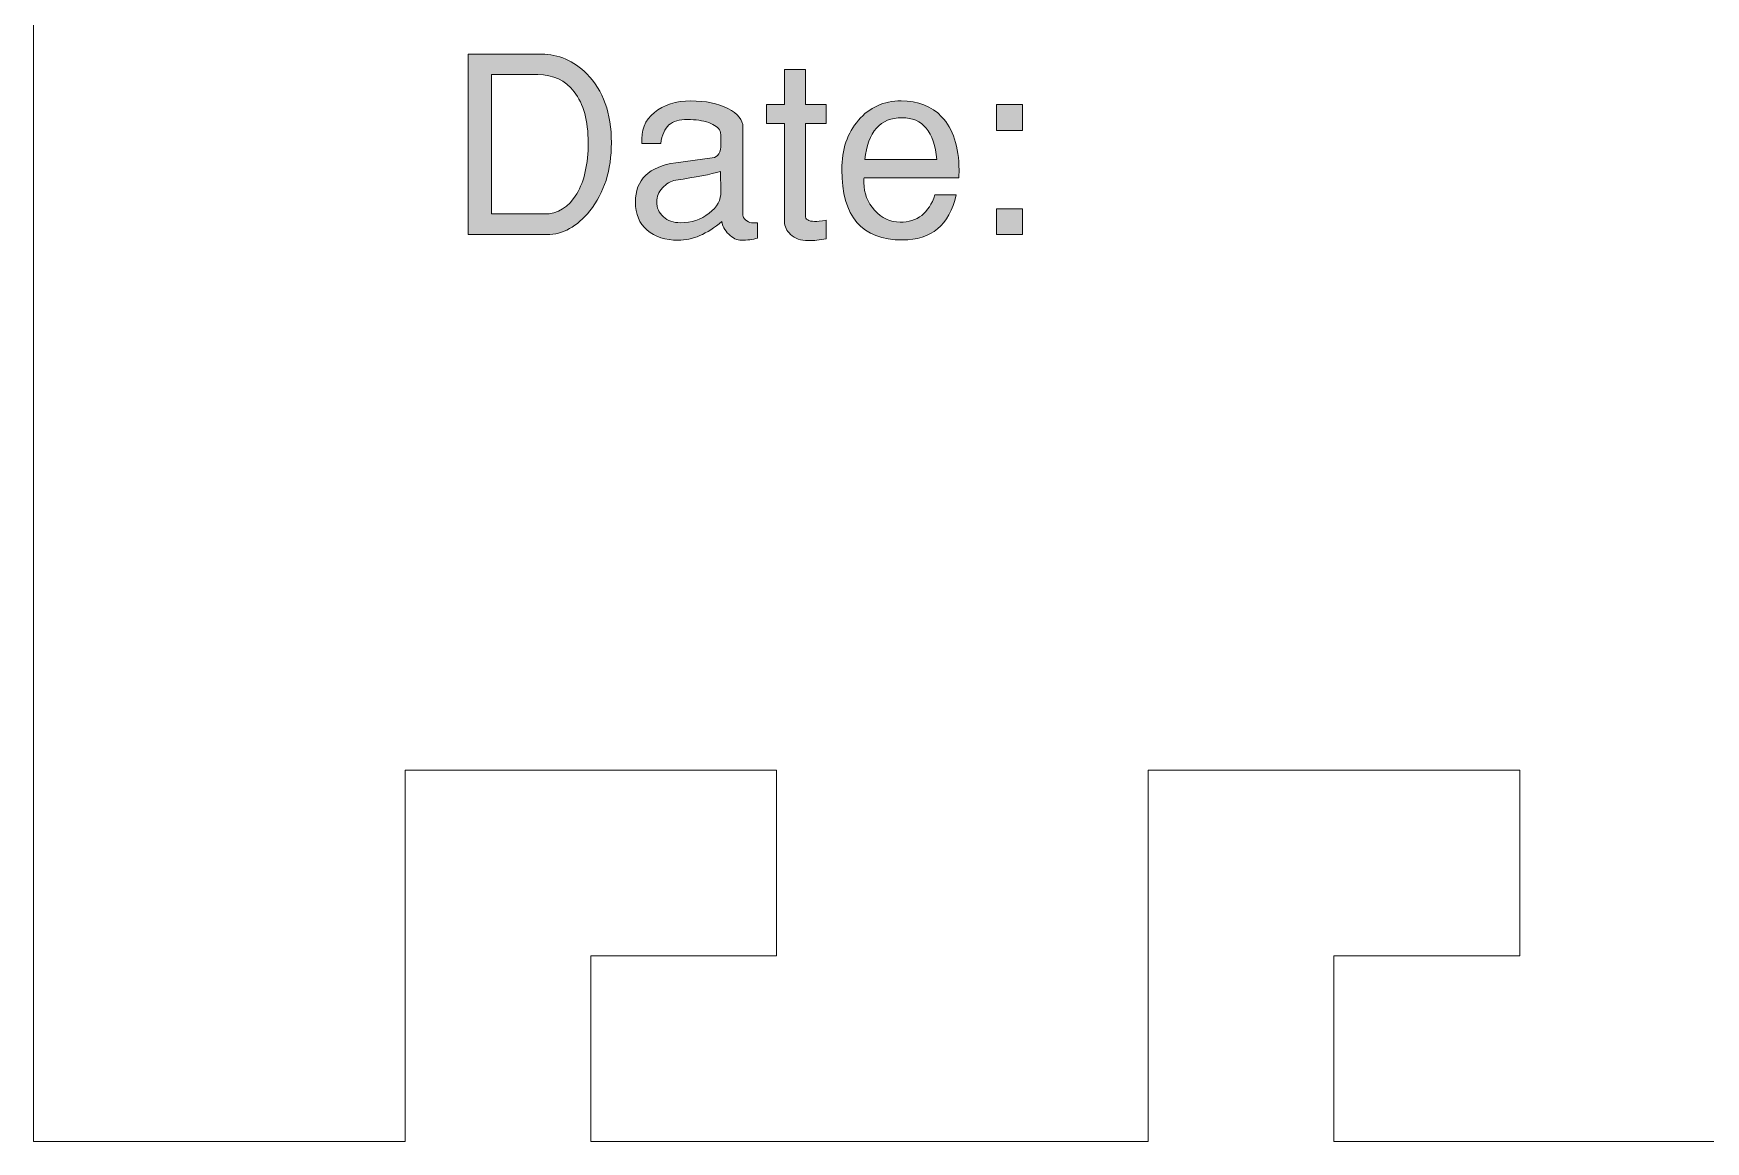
# Model space of a CAD drawing. Header units: inches. Extents: x 0.25 to 7.95, y -7.13 to -0.25.
# Drawn here: x 0.25 to 1.375, y -3.045 to -2.299 of the extents above; entities that cross this region are included whole.
import ezdxf

# ---------------------------------------------------------------- set-up
doc = ezdxf.new("R2010")
doc.units = ezdxf.units.IN
doc.header["$MEASUREMENT"] = 0
doc.layers.add('Layer 1', color=7, linetype='Continuous')

# ---------------------------------------------------------------- blocks, each defined once
blk = doc.blocks.new('block 4')
at = {"layer": 'Layer 1', "color": 7, "lineweight": 5, "true_color": 0xffffff}
for points in [[(0.7501, -2.7948), (0.7501, -2.9198)], [(0.7501, -2.9198), (0.6251, -2.9198)], [(0.6251, -2.9198), (0.6251, -3.0448)], [(0.7501, -3.0448), (0.625, -3.0448)]]:
    blk.add_lwpolyline(points, dxfattribs=at)
blk = doc.blocks.new('block 5')
at = {"layer": 'Layer 1', "color": 7, "lineweight": 5, "true_color": 0xffffff}
for points in [[(1.25, -2.7948), (1.25, -2.9198)], [(1.25, -2.9198), (1.125, -2.9198)], [(1.125, -2.9198), (1.125, -3.0448)], [(1.25, -3.0448), (1.125, -3.0448)]]:
    blk.add_lwpolyline(points, dxfattribs=at)
blk = doc.blocks.new('block 3')
at = {"layer": 'Layer 1', "color": 7, "lineweight": 5, "true_color": 0xffffff}
for points in [[(0.5001, -3.0448), (0.5001, -2.7948)], [(0.5001, -2.7948), (0.7501, -2.7948)], [(1.0001, -3.0448), (1.0001, -2.7948)], [(1.0001, -2.7948), (1.25, -2.7948)], [(0.2501, -3.0448), (0.5001, -3.0448)], [(0.7501, -3.0448), (1.0001, -3.0448)], [(1.25, -3.0448), (1.5, -3.0448)]]:
    blk.add_lwpolyline(points, dxfattribs=at)
at = {"layer": 'Layer 1'}
for name in ['block 4', 'block 5']:
    blk.add_blockref(name, (0, 0), dxfattribs=at)
blk = doc.blocks.new('block 9')
at = {"layer": 'Layer 1', "color": 7, "lineweight": 5, "true_color": 0xffffff}
blk.add_lwpolyline([(0.2501, -3.0448), (0.2501, -0.2506)], dxfattribs=at)
blk = doc.blocks.new('block 8')
at = {"layer": 'Layer 1'}
blk.add_blockref('block 9', (0, 0), dxfattribs=at)
blk = doc.blocks.new('block 2')
at = {"layer": 'Layer 1'}
for name in ['block 8', 'block 3']:
    blk.add_blockref(name, (0, 0), dxfattribs=at)
blk = doc.blocks.new('block 40')
at = {"layer": 'Layer 1', "true_color": 0xed1f24}
h = blk.add_hatch(color=240, dxfattribs=at)
h.dxf.hatch_style = 2
edge = h.paths.add_edge_path()
edge.add_spline(control_points=[(0.6389, -2.3725), (0.6389, -2.391), (0.6341, -2.4063), (0.6244, -2.4184), (0.6158, -2.429), (0.6062, -2.4344), (0.5956, -2.4344), (0.5956, -2.4344), (0.5426, -2.4344), (0.5426, -2.4344), (0.5426, -2.4344), (0.5426, -2.3129), (0.5426, -2.3129), (0.5426, -2.3129), (0.5919, -2.3129), (0.5919, -2.3129), (0.6034, -2.3129), (0.6136, -2.3173), (0.6224, -2.3262), (0.6334, -2.3372), (0.6389, -2.3527), (0.6389, -2.3725)], knot_values=[0, 0, 0, 0, 1, 1, 1, 2, 2, 2, 3, 3, 3, 4, 4, 4, 5, 5, 5, 6, 6, 6, 7, 7, 7, 7], degree=3, periodic=1)
edge = h.paths.add_edge_path()
edge.add_spline(control_points=[(0.6233, -2.3725), (0.6233, -2.3578), (0.6202, -2.3463), (0.6139, -2.3382), (0.6079, -2.3305), (0.5998, -2.3267), (0.5894, -2.3267), (0.5894, -2.3267), (0.5583, -2.3267), (0.5583, -2.3267), (0.5583, -2.3267), (0.5583, -2.4205), (0.5583, -2.4205), (0.5583, -2.4205), (0.5936, -2.4205), (0.5936, -2.4205), (0.6029, -2.4205), (0.6103, -2.416), (0.6156, -2.407), (0.6207, -2.3984), (0.6233, -2.3869), (0.6233, -2.3725)], knot_values=[0, 0, 0, 0, 1, 1, 1, 2, 2, 2, 3, 3, 3, 4, 4, 4, 5, 5, 5, 6, 6, 6, 7, 7, 7, 7], degree=3, periodic=1)
h = blk.add_hatch(color=240, dxfattribs=at)
h.dxf.hatch_style = 2
edge = h.paths.add_edge_path()
edge.add_spline(control_points=[(0.7833, -2.4372), (0.7792, -2.438), (0.7752, -2.4384), (0.7713, -2.4384), (0.7664, -2.4384), (0.7624, -2.437), (0.7594, -2.4342), (0.7568, -2.4318), (0.7554, -2.4289), (0.7554, -2.4257), (0.7554, -2.4257), (0.7554, -2.3597), (0.7554, -2.3597), (0.7554, -2.3597), (0.7433, -2.3597), (0.7433, -2.3597), (0.7433, -2.3597), (0.7433, -2.3469), (0.7433, -2.3469), (0.7433, -2.3469), (0.7554, -2.3469), (0.7554, -2.3469), (0.7554, -2.3469), (0.7554, -2.3232), (0.7554, -2.3232), (0.7554, -2.3232), (0.7694, -2.3232), (0.7694, -2.3232), (0.7694, -2.3232), (0.7694, -2.3469), (0.7694, -2.3469), (0.7694, -2.3469), (0.7833, -2.3469), (0.7833, -2.3469), (0.7833, -2.3469), (0.7833, -2.3597), (0.7833, -2.3597), (0.7833, -2.3597), (0.7694, -2.3597), (0.7694, -2.3597), (0.7694, -2.3597), (0.7694, -2.4214), (0.7694, -2.4214), (0.7694, -2.4242), (0.7715, -2.4255), (0.7756, -2.4255), (0.7773, -2.4255), (0.7798, -2.4253), (0.7833, -2.4247), (0.7833, -2.4247), (0.7833, -2.4372), (0.7833, -2.4372)], knot_values=[0, 0, 0, 0, 1, 1, 1, 2, 2, 2, 3, 3, 3, 4, 4, 4, 5, 5, 5, 6, 6, 6, 7, 7, 7, 8, 8, 8, 9, 9, 9, 10, 10, 10, 11, 11, 11, 12, 12, 12, 13, 13, 13, 14, 14, 14, 15, 15, 15, 16, 16, 16, 17, 17, 17, 17], degree=3, periodic=1)
h = blk.add_hatch(color=240, dxfattribs=at)
h.dxf.hatch_style = 2
edge = h.paths.add_edge_path()
edge.add_spline(control_points=[(0.7373, -2.4367), (0.7338, -2.4377), (0.7302, -2.4382), (0.7264, -2.4382), (0.7234, -2.4382), (0.7206, -2.4368), (0.7179, -2.4341), (0.7151, -2.4314), (0.7136, -2.4285), (0.7133, -2.4255), (0.7032, -2.434), (0.6934, -2.4382), (0.6839, -2.4382), (0.6752, -2.4382), (0.6682, -2.4359), (0.6629, -2.4314), (0.6577, -2.4268), (0.6551, -2.4205), (0.6551, -2.4125), (0.6551, -2.3973), (0.6641, -2.3885), (0.6822, -2.3861), (0.6822, -2.3861), (0.7068, -2.3828), (0.7068, -2.3828), (0.7107, -2.3822), (0.7126, -2.379), (0.7126, -2.3732), (0.7126, -2.3683), (0.7124, -2.3655), (0.7121, -2.3647), (0.7111, -2.3624), (0.7085, -2.3605), (0.7044, -2.359), (0.7002, -2.3576), (0.6955, -2.3569), (0.6902, -2.3569), (0.6846, -2.3569), (0.6805, -2.3581), (0.6776, -2.3606), (0.6748, -2.3631), (0.673, -2.3673), (0.6721, -2.373), (0.6721, -2.373), (0.6594, -2.373), (0.6594, -2.373), (0.6587, -2.3644), (0.6614, -2.3574), (0.6678, -2.3522), (0.6741, -2.347), (0.6823, -2.3444), (0.6924, -2.3444), (0.7022, -2.3444), (0.7105, -2.3461), (0.7173, -2.3495), (0.7241, -2.353), (0.7274, -2.3572), (0.7274, -2.362), (0.7274, -2.362), (0.7274, -2.4212), (0.7274, -2.4212), (0.7274, -2.4224), (0.728, -2.4235), (0.7292, -2.4245), (0.7304, -2.4255), (0.7317, -2.4262), (0.7331, -2.4264), (0.7342, -2.4265), (0.7356, -2.4265), (0.7373, -2.4264), (0.7373, -2.4264), (0.7373, -2.4367), (0.7373, -2.4367)], knot_values=[0, 0, 0, 0, 1, 1, 1, 2, 2, 2, 3, 3, 3, 4, 4, 4, 5, 5, 5, 6, 6, 6, 7, 7, 7, 8, 8, 8, 9, 9, 9, 10, 10, 10, 11, 11, 11, 12, 12, 12, 13, 13, 13, 14, 14, 14, 15, 15, 15, 16, 16, 16, 17, 17, 17, 18, 18, 18, 19, 19, 19, 20, 20, 20, 21, 21, 21, 22, 22, 22, 23, 23, 23, 24, 24, 24, 24], degree=3, periodic=1)
edge = h.paths.add_edge_path()
edge.add_spline(control_points=[(0.7126, -2.4054), (0.7126, -2.4054), (0.7124, -2.3919), (0.7124, -2.3919), (0.7057, -2.3938), (0.6957, -2.3957), (0.6823, -2.3977), (0.6788, -2.3984), (0.6758, -2.4001), (0.6732, -2.4029), (0.6707, -2.4057), (0.6694, -2.4088), (0.6694, -2.4123), (0.6694, -2.4163), (0.6709, -2.4197), (0.6739, -2.4224), (0.6769, -2.425), (0.6807, -2.4264), (0.6853, -2.4264), (0.6927, -2.4264), (0.6992, -2.4243), (0.7046, -2.42), (0.7101, -2.4158), (0.7127, -2.4109), (0.7126, -2.4054)], knot_values=[0, 0, 0, 0, 1, 1, 1, 2, 2, 2, 3, 3, 3, 4, 4, 4, 5, 5, 5, 6, 6, 6, 7, 7, 7, 8, 8, 8, 8], degree=3, periodic=1)
h = blk.add_hatch(color=240, dxfattribs=at)
h.dxf.hatch_style = 2
edge = h.paths.add_edge_path()
edge.add_spline(control_points=[(0.8728, -2.391), (0.8728, -2.3932), (0.8727, -2.3949), (0.8726, -2.3962), (0.8726, -2.3962), (0.8089, -2.3962), (0.8089, -2.3962), (0.8088, -2.397), (0.8088, -2.3981), (0.8088, -2.3995), (0.8088, -2.4065), (0.8112, -2.4127), (0.816, -2.418), (0.8208, -2.4234), (0.8266, -2.426), (0.8332, -2.426), (0.8447, -2.426), (0.8525, -2.4199), (0.8566, -2.4077), (0.8566, -2.4077), (0.8709, -2.4077), (0.8709, -2.4077), (0.8663, -2.4279), (0.8542, -2.438), (0.8348, -2.438), (0.8075, -2.438), (0.7939, -2.4223), (0.7939, -2.3907), (0.7939, -2.3771), (0.7977, -2.366), (0.8051, -2.3574), (0.8126, -2.3487), (0.8221, -2.3444), (0.8338, -2.3444), (0.8452, -2.3444), (0.8543, -2.3479), (0.8611, -2.355), (0.8688, -2.3632), (0.8727, -2.3751), (0.8728, -2.391)], knot_values=[0, 0, 0, 0, 1, 1, 1, 2, 2, 2, 3, 3, 3, 4, 4, 4, 5, 5, 5, 6, 6, 6, 7, 7, 7, 8, 8, 8, 9, 9, 9, 10, 10, 10, 11, 11, 11, 12, 12, 12, 13, 13, 13, 13], degree=3, periodic=1)
edge = h.paths.add_edge_path()
edge.add_spline(control_points=[(0.8579, -2.3839), (0.8562, -2.3651), (0.8483, -2.3557), (0.8344, -2.3557), (0.8199, -2.3557), (0.8116, -2.3651), (0.8094, -2.3839), (0.8094, -2.3839), (0.8579, -2.3839), (0.8579, -2.3839)], knot_values=[0, 0, 0, 0, 1, 1, 1, 2, 2, 2, 3, 3, 3, 3], degree=3, periodic=1)
h = blk.add_hatch(color=240, dxfattribs=at)
h.dxf.hatch_style = 2
h.paths.add_polyline_path([(0.9154, -2.3642), (0.8981, -2.3642), (0.8981, -2.3469), (0.9154, -2.3469)])
h.paths.add_polyline_path([(0.9154, -2.4344), (0.8981, -2.4344), (0.8981, -2.417), (0.9154, -2.417)])
at = {"layer": 'Layer 1', "lineweight": 0}
for points in [[(0.9154, -2.3642), (0.8981, -2.3642), (0.8981, -2.3469), (0.9154, -2.3469), (0.9154, -2.3642)], [(0.9154, -2.4344), (0.8981, -2.4344), (0.8981, -2.417), (0.9154, -2.417), (0.9154, -2.4344)]]:
    blk.add_lwpolyline(points, dxfattribs=at)
for points, knots in [([(0.6389, -2.3725), (0.6389, -2.391), (0.6341, -2.4063), (0.6244, -2.4184), (0.6158, -2.429), (0.6062, -2.4344), (0.5956, -2.4344), (0.5956, -2.4344), (0.5426, -2.4344), (0.5426, -2.4344), (0.5426, -2.4344), (0.5426, -2.3129), (0.5426, -2.3129), (0.5426, -2.3129), (0.5919, -2.3129), (0.5919, -2.3129), (0.6034, -2.3129), (0.6136, -2.3173), (0.6224, -2.3262), (0.6334, -2.3372), (0.6389, -2.3527), (0.6389, -2.3725)], [0, 0, 0, 0, 1, 1, 1, 2, 2, 2, 3, 3, 3, 4, 4, 4, 5, 5, 5, 6, 6, 6, 7, 7, 7, 7]), ([(0.6233, -2.3725), (0.6233, -2.3578), (0.6202, -2.3463), (0.6139, -2.3382), (0.6079, -2.3305), (0.5998, -2.3267), (0.5894, -2.3267), (0.5894, -2.3267), (0.5583, -2.3267), (0.5583, -2.3267), (0.5583, -2.3267), (0.5583, -2.4205), (0.5583, -2.4205), (0.5583, -2.4205), (0.5936, -2.4205), (0.5936, -2.4205), (0.6029, -2.4205), (0.6103, -2.416), (0.6156, -2.407), (0.6207, -2.3984), (0.6233, -2.3869), (0.6233, -2.3725)], [0, 0, 0, 0, 1, 1, 1, 2, 2, 2, 3, 3, 3, 4, 4, 4, 5, 5, 5, 6, 6, 6, 7, 7, 7, 7]), ([(0.7833, -2.4372), (0.7792, -2.438), (0.7752, -2.4384), (0.7713, -2.4384), (0.7664, -2.4384), (0.7624, -2.437), (0.7594, -2.4342), (0.7568, -2.4318), (0.7554, -2.4289), (0.7554, -2.4257), (0.7554, -2.4257), (0.7554, -2.3597), (0.7554, -2.3597), (0.7554, -2.3597), (0.7433, -2.3597), (0.7433, -2.3597), (0.7433, -2.3597), (0.7433, -2.3469), (0.7433, -2.3469), (0.7433, -2.3469), (0.7554, -2.3469), (0.7554, -2.3469), (0.7554, -2.3469), (0.7554, -2.3232), (0.7554, -2.3232), (0.7554, -2.3232), (0.7694, -2.3232), (0.7694, -2.3232), (0.7694, -2.3232), (0.7694, -2.3469), (0.7694, -2.3469), (0.7694, -2.3469), (0.7833, -2.3469), (0.7833, -2.3469), (0.7833, -2.3469), (0.7833, -2.3597), (0.7833, -2.3597), (0.7833, -2.3597), (0.7694, -2.3597), (0.7694, -2.3597), (0.7694, -2.3597), (0.7694, -2.4214), (0.7694, -2.4214), (0.7694, -2.4242), (0.7715, -2.4255), (0.7756, -2.4255), (0.7773, -2.4255), (0.7798, -2.4253), (0.7833, -2.4247), (0.7833, -2.4247), (0.7833, -2.4372), (0.7833, -2.4372)], [0, 0, 0, 0, 1, 1, 1, 2, 2, 2, 3, 3, 3, 4, 4, 4, 5, 5, 5, 6, 6, 6, 7, 7, 7, 8, 8, 8, 9, 9, 9, 10, 10, 10, 11, 11, 11, 12, 12, 12, 13, 13, 13, 14, 14, 14, 15, 15, 15, 16, 16, 16, 17, 17, 17, 17]), ([(0.7373, -2.4367), (0.7338, -2.4377), (0.7302, -2.4382), (0.7264, -2.4382), (0.7234, -2.4382), (0.7206, -2.4368), (0.7179, -2.4341), (0.7151, -2.4314), (0.7136, -2.4285), (0.7133, -2.4255), (0.7032, -2.434), (0.6934, -2.4382), (0.6839, -2.4382), (0.6752, -2.4382), (0.6682, -2.4359), (0.6629, -2.4314), (0.6577, -2.4268), (0.6551, -2.4205), (0.6551, -2.4125), (0.6551, -2.3973), (0.6641, -2.3885), (0.6822, -2.3861), (0.6822, -2.3861), (0.7068, -2.3828), (0.7068, -2.3828), (0.7107, -2.3822), (0.7126, -2.379), (0.7126, -2.3732), (0.7126, -2.3683), (0.7124, -2.3655), (0.7121, -2.3647), (0.7111, -2.3624), (0.7085, -2.3605), (0.7044, -2.359), (0.7002, -2.3576), (0.6955, -2.3569), (0.6902, -2.3569), (0.6846, -2.3569), (0.6805, -2.3581), (0.6776, -2.3606), (0.6748, -2.3631), (0.673, -2.3673), (0.6721, -2.373), (0.6721, -2.373), (0.6594, -2.373), (0.6594, -2.373), (0.6587, -2.3644), (0.6614, -2.3574), (0.6678, -2.3522), (0.6741, -2.347), (0.6823, -2.3444), (0.6924, -2.3444), (0.7022, -2.3444), (0.7105, -2.3461), (0.7173, -2.3495), (0.7241, -2.353), (0.7274, -2.3572), (0.7274, -2.362), (0.7274, -2.362), (0.7274, -2.4212), (0.7274, -2.4212), (0.7274, -2.4224), (0.728, -2.4235), (0.7292, -2.4245), (0.7304, -2.4255), (0.7317, -2.4262), (0.7331, -2.4264), (0.7342, -2.4265), (0.7356, -2.4265), (0.7373, -2.4264), (0.7373, -2.4264), (0.7373, -2.4367), (0.7373, -2.4367)], [0, 0, 0, 0, 1, 1, 1, 2, 2, 2, 3, 3, 3, 4, 4, 4, 5, 5, 5, 6, 6, 6, 7, 7, 7, 8, 8, 8, 9, 9, 9, 10, 10, 10, 11, 11, 11, 12, 12, 12, 13, 13, 13, 14, 14, 14, 15, 15, 15, 16, 16, 16, 17, 17, 17, 18, 18, 18, 19, 19, 19, 20, 20, 20, 21, 21, 21, 22, 22, 22, 23, 23, 23, 24, 24, 24, 24]), ([(0.8728, -2.391), (0.8728, -2.3932), (0.8727, -2.3949), (0.8726, -2.3962), (0.8726, -2.3962), (0.8089, -2.3962), (0.8089, -2.3962), (0.8088, -2.397), (0.8088, -2.3981), (0.8088, -2.3995), (0.8088, -2.4065), (0.8112, -2.4127), (0.816, -2.418), (0.8208, -2.4234), (0.8266, -2.426), (0.8332, -2.426), (0.8447, -2.426), (0.8525, -2.4199), (0.8566, -2.4077), (0.8566, -2.4077), (0.8709, -2.4077), (0.8709, -2.4077), (0.8663, -2.4279), (0.8542, -2.438), (0.8348, -2.438), (0.8075, -2.438), (0.7939, -2.4223), (0.7939, -2.3907), (0.7939, -2.3771), (0.7977, -2.366), (0.8051, -2.3574), (0.8126, -2.3487), (0.8221, -2.3444), (0.8338, -2.3444), (0.8452, -2.3444), (0.8543, -2.3479), (0.8611, -2.355), (0.8688, -2.3632), (0.8727, -2.3751), (0.8728, -2.391)], [0, 0, 0, 0, 1, 1, 1, 2, 2, 2, 3, 3, 3, 4, 4, 4, 5, 5, 5, 6, 6, 6, 7, 7, 7, 8, 8, 8, 9, 9, 9, 10, 10, 10, 11, 11, 11, 12, 12, 12, 13, 13, 13, 13]), ([(0.8579, -2.3839), (0.8562, -2.3651), (0.8483, -2.3557), (0.8344, -2.3557), (0.8199, -2.3557), (0.8116, -2.3651), (0.8094, -2.3839), (0.8094, -2.3839), (0.8579, -2.3839), (0.8579, -2.3839)], [0, 0, 0, 0, 1, 1, 1, 2, 2, 2, 3, 3, 3, 3]), ([(0.7126, -2.4054), (0.7126, -2.4054), (0.7124, -2.3919), (0.7124, -2.3919), (0.7057, -2.3938), (0.6957, -2.3957), (0.6823, -2.3977), (0.6788, -2.3984), (0.6758, -2.4001), (0.6732, -2.4029), (0.6707, -2.4057), (0.6694, -2.4088), (0.6694, -2.4123), (0.6694, -2.4163), (0.6709, -2.4197), (0.6739, -2.4224), (0.6769, -2.425), (0.6807, -2.4264), (0.6853, -2.4264), (0.6927, -2.4264), (0.6992, -2.4243), (0.7046, -2.42), (0.7101, -2.4158), (0.7127, -2.4109), (0.7126, -2.4054)], [0, 0, 0, 0, 1, 1, 1, 2, 2, 2, 3, 3, 3, 4, 4, 4, 5, 5, 5, 6, 6, 6, 7, 7, 7, 8, 8, 8, 8])]:
    blk.add_open_spline(points, degree=3, knots=knots, dxfattribs=at)
blk = doc.blocks.new('block 37')
at = {"layer": 'Layer 1'}
blk.add_blockref('block 40', (0, 0), dxfattribs=at)

msp = doc.modelspace()

# ---------------------------------------------------------------- block references
at = {"layer": 'Layer 1'}
for name in ['block 2', 'block 37']:
    msp.add_blockref(name, (0, 0), dxfattribs=at)

doc.saveas('drawing.dxf')
